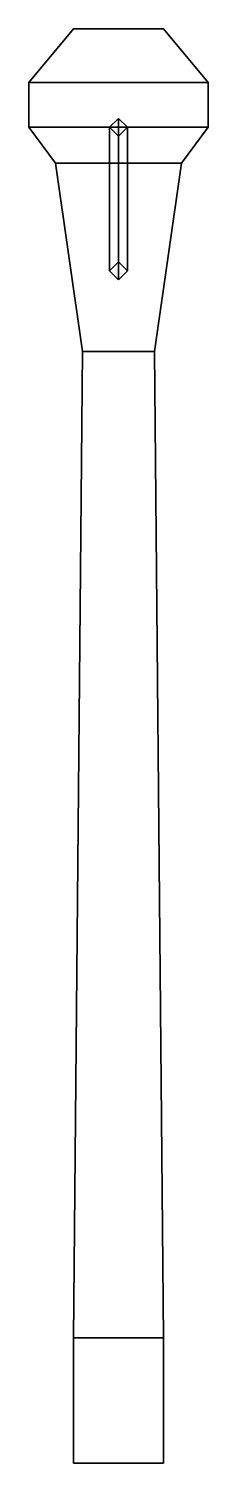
# Model space of a CAD drawing. Extents: x -0.1 to 0.1, y 0 to 1.6.
import ezdxf

# ---------------------------------------------------------------- set-up
doc = ezdxf.new("R2010")
doc.units = 0
doc.layers.add('TRAIL', color=6, linetype='CONTINUOUS')

msp = doc.modelspace()

# ---------------------------------------------------------------- linework, layer by layer
at = {"layer": 'TRAIL'}
for points in [[(-0.05, 1.6, 0.24), (-0.1, 1.54, 0.25), (-0.1, 1.54, 0.28), (-0.05, 1.6, 0.27)], [(0.05, 1.6, 0.24), (0.1, 1.54, 0.25), (-0.1, 1.54, 0.25), (-0.05, 1.6, 0.24)], [(-0.05, 1.6, 0.27), (-0.1, 1.54, 0.28), (0.1, 1.54, 0.28), (0.05, 1.6, 0.27)], [(0.05, 1.6, 0.27), (0.05, 1.6, 0.24), (-0.05, 1.6, 0.24), (-0.05, 1.6, 0.27)], [(0.1, 1.54, 0.28), (0.1, 1.54, 0.25), (0.05, 1.6, 0.24), (0.05, 1.6, 0.27)], [(-0.1, 1.49, 0.26), (-0.1, 1.54, 0.25), (0.1, 1.54, 0.25), (0.1, 1.49, 0.26)], [(0.1, 1.49, 0.3), (0.1, 1.54, 0.28), (-0.1, 1.54, 0.28), (-0.1, 1.49, 0.3)], [(-0.1, 1.54, 0.28), (-0.1, 1.54, 0.25), (-0.1, 1.49, 0.26), (-0.1, 1.49, 0.3)], [(0.1, 1.49, 0.26), (0.1, 1.54, 0.25), (0.1, 1.54, 0.28), (0.1, 1.49, 0.3)], [(0.1, 1.49, 0.26), (0.07, 1.45, 0.26), (-0.07, 1.45, 0.26), (-0.1, 1.49, 0.26)], [(-0.1, 1.49, 0.3), (-0.07, 1.45, 0.31), (0.07, 1.45, 0.31), (0.1, 1.49, 0.3)], [(-0.1, 1.49, 0.26), (-0.07, 1.45, 0.26), (-0.07, 1.45, 0.31), (-0.1, 1.49, 0.3)], [(-0.01, 1.33, 0.4), (0, 1.32, 0.41), (0, 1.5, 0.37), (-0.01, 1.49, 0.36)], [(0, 1.5, 0.29), (-0.01, 1.49, 0.3), (-0.01, 1.49, 0.36), (0, 1.5, 0.37)], [(0, 1.34, 0.39), (-0.01, 1.33, 0.4), (-0.01, 1.49, 0.36), (0, 1.48, 0.35)], [(-0.01, 1.49, 0.3), (0, 1.48, 0.3), (0, 1.48, 0.35), (-0.01, 1.49, 0.36)], [(0, 1.32, 0.41), (0.01, 1.33, 0.4), (0.01, 1.49, 0.36), (0, 1.5, 0.37)], [(0.01, 1.49, 0.3), (0, 1.5, 0.29), (0, 1.5, 0.37), (0.01, 1.49, 0.36)], [(0.01, 1.33, 0.4), (0, 1.34, 0.39), (0, 1.48, 0.35), (0.01, 1.49, 0.36)], [(0, 1.48, 0.3), (0.01, 1.49, 0.3), (0.01, 1.49, 0.36), (0, 1.48, 0.35)], [(0.07, 1.45, 0.31), (0.07, 1.45, 0.26), (0.1, 1.49, 0.26), (0.1, 1.49, 0.3)], [(0.04, 1.24, 0.35), (0.07, 1.45, 0.31), (-0.07, 1.45, 0.31), (-0.04, 1.24, 0.35)], [(-0.07, 1.45, 0.31), (-0.07, 1.45, 0.26), (-0.04, 1.24, 0.29), (-0.04, 1.24, 0.35)], [(-0.04, 1.24, 0.29), (-0.07, 1.45, 0.26), (0.07, 1.45, 0.26), (0.04, 1.24, 0.29)], [(0.04, 1.24, 0.29), (0.07, 1.45, 0.26), (0.07, 1.45, 0.31), (0.04, 1.24, 0.35)], [(0, 1.34, 0.33), (-0.01, 1.33, 0.33), (-0.01, 1.33, 0.4), (0, 1.34, 0.39)], [(-0.01, 1.33, 0.33), (0, 1.32, 0.33), (0, 1.32, 0.41), (-0.01, 1.33, 0.4)], [(0.01, 1.33, 0.33), (0, 1.34, 0.33), (0, 1.34, 0.39), (0.01, 1.33, 0.4)], [(0, 1.32, 0.33), (0.01, 1.33, 0.33), (0.01, 1.33, 0.4), (0, 1.32, 0.41)], [(-0.04, 1.24, 0.29), (-0.05, 0.14, 0.48), (-0.05, 0.14, 0.59), (-0.04, 1.24, 0.35)], [(0.04, 1.24, 0.29), (0.05, 0.14, 0.48), (-0.05, 0.14, 0.48), (-0.04, 1.24, 0.29)], [(-0.04, 1.24, 0.35), (-0.05, 0.14, 0.59), (0.05, 0.14, 0.59), (0.04, 1.24, 0.35)], [(0.05, 0.14, 0.59), (0.05, 0.14, 0.48), (0.04, 1.24, 0.29), (0.04, 1.24, 0.35)], [(0.05, 0, 0.59), (0.05, 0.14, 0.59), (-0.05, 0.14, 0.59), (-0.05, 0, 0.59)], [(-0.05, 0, 0.48), (-0.05, 0.14, 0.48), (0.05, 0.14, 0.48), (0.05, 0, 0.48)], [(-0.05, 0.14, 0.59), (-0.05, 0.14, 0.48), (-0.05, 0, 0.48), (-0.05, 0, 0.59)], [(0.05, 0, 0.48), (0.05, 0.14, 0.48), (0.05, 0.14, 0.59), (0.05, 0, 0.59)]]:
    msp.add_3dface(points, dxfattribs=at)

doc.saveas('drawing.dxf')
